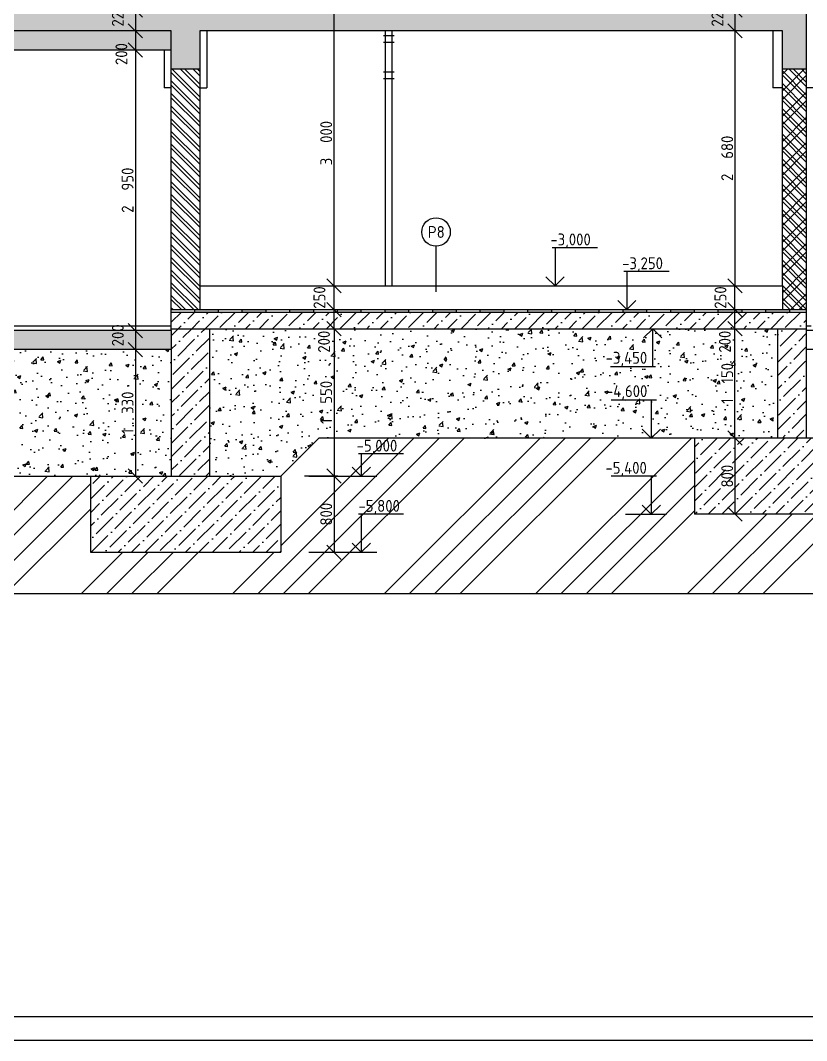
# Model space of a CAD drawing. Extents: x 3792242 to 5145247, y -1546315 to -1031918.
# Drawn here: x 4007631 to 4015889, y -1545690 to -1534967 of the extents above; entities that cross this region are included whole.
import ezdxf

# ---------------------------------------------------------------- set-up
doc = ezdxf.new("R2010")
doc.units = 0
doc.header["$MEASUREMENT"] = 0
doc.layers.get('0').update_dxf_attribs({"linetype": 'CONTINUOUS'})
doc.layers.get('Defpoints').update_dxf_attribs({"color": 61, "linetype": 'CONTINUOUS'})
for name, color, linetype in [('KÓTY', 4, 'CONTINUOUS'), ('MÚRY', 1, 'CONTINUOUS'), ('OKNÁ', 143, 'CONTINUOUS'), ('TENKÁ', 7, 'CONTINUOUS'), ('ŠRAFY', 82, 'CONTINUOUS'), ('šrafy-múry', 8, 'CONTINUOUS')]:
    doc.layers.add(name, color=color, linetype=linetype)
doc.styles.add('STYLE1', font='isocp.shx')
doc.dimstyles.new('STANDARD-50', dxfattribs={"dimtxt": 125, "dimasz": 150, "dimexe": 10, "dimexo": 200, "dimgap": 20, "dimtad": 1, "dimdsep": 46, "dimlunit": 6, "dimtxsty": 'STYLE1', "dimblk1": 'OBLIQUE', "dimblk2": 'OBLIQUE', "dimsah": 1, "dimcen": 2.5, "dimse1": 1, "dimse2": 1, "dimadec": 0, "dimazin": 0, "dimtfac": 1, "dimtmove": 1, "dimatfit": 3, "dimldrblk": 'OBLIQUE', "dimfxl": 1, "dimtolj": 1, "dimtzin": 0, "dimarcsym": 0})
pattern_1 = [(45, (-593193.74, 86.43), (53.0330086, 194.4543648), [250, -50, 0, -50])]
pattern_2 = [(45, (640379.76, 486.43), (53.0330086, 194.4543648), [250, -50, 0, -50])]
pattern_3 = [(50, (-12093286, 626097.15), (358.6300913, -31.3760675), [37.5, -412.5]), (355, (-12093286, 626097.15), (-69.375667, 376.096067), [30, -330]), (100.4514445, (-12093256.12, 626094.53), (289.254423, 344.7199955), [31.870096, -350.571056]), (46.1842, (-12093286, 626197.15), (533.620665, -82.75964), [56.25, -618.75]), (96.6356355, (-12093241.54, 626190.25), (467.330973, 487.0593), [47.805171, -525.85688]), (351.184164, (-12093286, 626197.15), (467.330973, 487.0593), [45, -495]), (21, (-12093236, 626172.15), (298.453526, -201.3094453), [37.5, -412.5]), (326, (-12093236, 626172.15), (121.657666, 362.5750225), [30, -330]), (71.4514447, (-12093211.14, 626155.37), (420.111188, 161.2655764), [31.870095, -350.571056]), (37.5, (-12093286.01, 626097.15), (6.0799277, 166.4469269), [0, -326, 0, -335, 0, -331.25]), (7.5, (-12093286.01, 626097.15), (131.5347687, 197.205856), [0, -191, 0, -318.5, 0, -126.25]), (327.5, (-12093397.51, 626097.15), (266.9112181, -11.2774359), [0, -125, 0, -390, 0, -517.5]), (317.5, (-12093447.5, 626097.15), (291.5930847, 50.052491), [0, -162.5, 0, -259, 0, -367.5])]

# ---------------------------------------------------------------- blocks, each defined once
blk = doc.blocks.new('_OBLIQUE')
at = {"color": 0, "linetype": 'ByBlock'}
blk.add_line((-0.5, -0.5), (0.5, 0.5), dxfattribs=at)
blk = doc.blocks.new('*D52403')
at = {"layer": 'Defpoints', "color": 0}
for p in [(4016402, -1539357), (4015137, -1540157), (4016402, -1540157)]:
    blk.add_point(p, dxfattribs=at)
at = {"layer": 'KÓTY', "color": 0, "lineweight": -2, "ltscale": 0.25}
blk.add_line((4015137, -1539357), (4015137, -1540157), dxfattribs=at)
at = {"layer": 'KÓTY', "color": 0, "linetype": 'ByBlock', "lineweight": -2, "xscale": 150, "yscale": 150, "zscale": 150}
for p, rotation in [((4015137, -1539357), 90), ((4015137, -1540157), 270)]:
    blk.add_blockref('_OBLIQUE', p, dxfattribs=dict(at, rotation=rotation))
at = {"layer": 'KÓTY', "color": 0, "insert": (4015055, -1539757), "char_height": 125, "attachment_point": 5, "rotation": 90, "style": 'STYLE1'}
blk.add_mtext('\\A1;800', dxfattribs=at)
blk = doc.blocks.new('*D52404')
at = {"layer": 'Defpoints', "color": 0}
for p in [(4015137, -1538207), (4015137, -1538207), (4015137, -1539357)]:
    blk.add_point(p, dxfattribs=at)
at = {"layer": 'KÓTY', "color": 0, "lineweight": -2, "ltscale": 0.25}
blk.add_line((4015137, -1539357), (4015137, -1538207), dxfattribs=at)
at = {"layer": 'KÓTY', "color": 0, "linetype": 'ByBlock', "lineweight": -2, "xscale": 150, "yscale": 150, "zscale": 150}
for p, rotation in [((4015137, -1538207), 90), ((4015137, -1539357), 270)]:
    blk.add_blockref('_OBLIQUE', p, dxfattribs=dict(at, rotation=rotation))
at = {"layer": 'KÓTY', "color": 0, "insert": (4015055, -1538782), "char_height": 125, "attachment_point": 5, "rotation": 90, "style": 'STYLE1'}
blk.add_mtext('\\A1;1ﾠ150', dxfattribs=at)
blk = doc.blocks.new('*D52405')
at = {"layer": 'Defpoints', "color": 0}
for p in [(4015137, -1538007), (4015137, -1538007), (4015137, -1538207)]:
    blk.add_point(p, dxfattribs=at)
at = {"layer": 'KÓTY', "color": 0, "lineweight": -2, "ltscale": 0.25}
blk.add_line((4015137, -1538207), (4015137, -1538007), dxfattribs=at)
at = {"layer": 'KÓTY', "color": 0, "linetype": 'ByBlock', "lineweight": -2, "xscale": 150, "yscale": 150, "zscale": 150}
for p, rotation in [((4015137, -1538007), 90), ((4015137, -1538207), 270)]:
    blk.add_blockref('_OBLIQUE', p, dxfattribs=dict(at, rotation=rotation))
at = {"layer": 'KÓTY', "color": 0, "insert": (4015031, -1538344), "char_height": 125, "attachment_point": 5, "rotation": 90, "style": 'STYLE1'}
blk.add_mtext('\\A1;200', dxfattribs=at)
blk = doc.blocks.new('*D52406')
at = {"layer": 'Defpoints', "color": 0}
for p in [(4015137, -1537757), (4015137, -1537757), (4015137, -1538007)]:
    blk.add_point(p, dxfattribs=at)
at = {"layer": 'KÓTY', "color": 0, "lineweight": -2, "ltscale": 0.25}
blk.add_line((4015137, -1538007), (4015137, -1537757), dxfattribs=at)
at = {"layer": 'KÓTY', "color": 0, "linetype": 'ByBlock', "lineweight": -2, "xscale": 150, "yscale": 150, "zscale": 150}
for p, rotation in [((4015137, -1537757), 90), ((4015137, -1538007), 270)]:
    blk.add_blockref('_OBLIQUE', p, dxfattribs=dict(at, rotation=rotation))
at = {"layer": 'KÓTY', "color": 0, "insert": (4014984, -1537880), "char_height": 125, "attachment_point": 5, "rotation": 90, "style": 'STYLE1'}
blk.add_mtext('\\A1;250', dxfattribs=at)
blk = doc.blocks.new('*D52408')
at = {"layer": 'Defpoints', "color": 0}
for p in [(4008839, -1534857), (4008839, -1535077), (4008839, -1535077)]:
    blk.add_point(p, dxfattribs=at)
at = {"layer": 'KÓTY', "color": 0, "lineweight": -2, "ltscale": 0.25}
blk.add_line((4008839, -1534857), (4008839, -1535077), dxfattribs=at)
at = {"layer": 'KÓTY', "color": 0, "linetype": 'ByBlock', "lineweight": -2, "xscale": 150, "yscale": 150, "zscale": 150}
for p, rotation in [((4008839, -1534857), 90), ((4008839, -1535077), 270)]:
    blk.add_blockref('_OBLIQUE', p, dxfattribs=dict(at, rotation=rotation))
at = {"layer": 'KÓTY', "color": 0, "insert": (4008654, -1534917), "char_height": 125, "attachment_point": 5, "rotation": 90, "style": 'STYLE1'}
blk.add_mtext('\\A1;220', dxfattribs=at)
blk = doc.blocks.new('*D52409')
at = {"layer": 'Defpoints', "color": 0}
for p in [(4008839, -1535077), (4008839, -1535277), (4008839, -1535277)]:
    blk.add_point(p, dxfattribs=at)
at = {"layer": 'KÓTY', "color": 0, "lineweight": -2, "ltscale": 0.25}
blk.add_line((4008839, -1535077), (4008839, -1535277), dxfattribs=at)
at = {"layer": 'KÓTY', "color": 0, "linetype": 'ByBlock', "lineweight": -2, "xscale": 150, "yscale": 150, "zscale": 150}
for p, rotation in [((4008839, -1535077), 90), ((4008839, -1535277), 270)]:
    blk.add_blockref('_OBLIQUE', p, dxfattribs=dict(at, rotation=rotation))
at = {"layer": 'KÓTY', "color": 0, "insert": (4008692, -1535321), "char_height": 125, "attachment_point": 5, "rotation": 90, "style": 'STYLE1'}
blk.add_mtext('\\A1;200', dxfattribs=at)
blk = doc.blocks.new('*D52410')
at = {"layer": 'Defpoints', "color": 0}
for p in [(4009216, -1535277), (4008839, -1538227), (4009216, -1538227)]:
    blk.add_point(p, dxfattribs=at)
at = {"layer": 'KÓTY', "color": 0, "lineweight": -2, "ltscale": 0.25}
blk.add_line((4008839, -1535277), (4008839, -1538227), dxfattribs=at)
at = {"layer": 'KÓTY', "color": 0, "linetype": 'ByBlock', "lineweight": -2, "xscale": 150, "yscale": 150, "zscale": 150}
for p, rotation in [((4008839, -1535277), 90), ((4008839, -1538227), 270)]:
    blk.add_blockref('_OBLIQUE', p, dxfattribs=dict(at, rotation=rotation))
at = {"layer": 'KÓTY', "color": 0, "insert": (4008757, -1536752), "char_height": 125, "attachment_point": 5, "rotation": 90, "style": 'STYLE1'}
blk.add_mtext('\\A1;2ﾠ950', dxfattribs=at)
blk = doc.blocks.new('*D52411')
at = {"layer": 'Defpoints', "color": 0}
for p in [(4007793, -1538427), (4007793, -1539757), (4008839, -1539757)]:
    blk.add_point(p, dxfattribs=at)
at = {"layer": 'KÓTY', "color": 0, "lineweight": -2, "ltscale": 0.25}
blk.add_line((4008839, -1538427), (4008839, -1539757), dxfattribs=at)
at = {"layer": 'KÓTY', "color": 0, "linetype": 'ByBlock', "lineweight": -2, "xscale": 150, "yscale": 150, "zscale": 150}
for p, rotation in [((4008839, -1538427), 90), ((4008839, -1539757), 270)]:
    blk.add_blockref('_OBLIQUE', p, dxfattribs=dict(at, rotation=rotation))
at = {"layer": 'KÓTY', "color": 0, "insert": (4008757, -1539092), "char_height": 125, "attachment_point": 5, "rotation": 90, "style": 'STYLE1'}
blk.add_mtext('\\A1;1ﾠ330', dxfattribs=at)
blk = doc.blocks.new('*D52412')
at = {"layer": 'Defpoints', "color": 0}
for p in [(4008839, -1538227), (4008839, -1538427), (4008839, -1538427)]:
    blk.add_point(p, dxfattribs=at)
at = {"layer": 'KÓTY', "color": 0, "lineweight": -2, "ltscale": 0.25}
blk.add_line((4008839, -1538227), (4008839, -1538427), dxfattribs=at)
at = {"layer": 'KÓTY', "color": 0, "linetype": 'ByBlock', "lineweight": -2, "xscale": 150, "yscale": 150, "zscale": 150}
for p, rotation in [((4008839, -1538227), 90), ((4008839, -1538427), 270)]:
    blk.add_blockref('_OBLIQUE', p, dxfattribs=dict(at, rotation=rotation))
at = {"layer": 'KÓTY', "color": 0, "insert": (4008654, -1538277), "char_height": 125, "attachment_point": 5, "rotation": 90, "style": 'STYLE1'}
blk.add_mtext('\\A1;200', dxfattribs=at)
blk = doc.blocks.new('*D52424')
at = {"layer": 'Defpoints', "color": 0}
for p in [(4015137, -1534857), (4015137, -1535077), (4015137, -1535077)]:
    blk.add_point(p, dxfattribs=at)
at = {"layer": 'KÓTY', "color": 0, "lineweight": -2, "ltscale": 0.25}
blk.add_line((4015137, -1534857), (4015137, -1535077), dxfattribs=at)
at = {"layer": 'KÓTY', "color": 0, "linetype": 'ByBlock', "lineweight": -2, "xscale": 150, "yscale": 150, "zscale": 150}
for p, rotation in [((4015137, -1534857), 90), ((4015137, -1535077), 270)]:
    blk.add_blockref('_OBLIQUE', p, dxfattribs=dict(at, rotation=rotation))
at = {"layer": 'KÓTY', "color": 0, "insert": (4014952, -1534917), "char_height": 125, "attachment_point": 5, "rotation": 90, "style": 'STYLE1'}
blk.add_mtext('\\A1;220', dxfattribs=at)
blk = doc.blocks.new('*D52425')
at = {"layer": 'Defpoints', "color": 0}
for p in [(4015636, -1535077), (4015137, -1537757), (4015636, -1537757)]:
    blk.add_point(p, dxfattribs=at)
at = {"layer": 'KÓTY', "color": 0, "lineweight": -2, "ltscale": 0.25}
blk.add_line((4015137, -1535077), (4015137, -1537757), dxfattribs=at)
at = {"layer": 'KÓTY', "color": 0, "linetype": 'ByBlock', "lineweight": -2, "xscale": 150, "yscale": 150, "zscale": 150}
for p, rotation in [((4015137, -1535077), 90), ((4015137, -1537757), 270)]:
    blk.add_blockref('_OBLIQUE', p, dxfattribs=dict(at, rotation=rotation))
at = {"layer": 'KÓTY', "color": 0, "insert": (4015055, -1536417), "char_height": 125, "attachment_point": 5, "rotation": 90, "style": 'STYLE1'}
blk.add_mtext('\\A1;2ﾠ680', dxfattribs=at)
blk = doc.blocks.new('*D52426')
at = {"layer": 'Defpoints', "color": 0}
for p in [(4010579, -1539757), (4010579, -1540557), (4010926, -1540557)]:
    blk.add_point(p, dxfattribs=at)
at = {"layer": 'KÓTY', "color": 0, "lineweight": -2, "ltscale": 0.25}
blk.add_line((4010926, -1539757), (4010926, -1540557), dxfattribs=at)
at = {"layer": 'KÓTY', "color": 0, "linetype": 'ByBlock', "lineweight": -2, "xscale": 150, "yscale": 150, "zscale": 150}
for p, rotation in [((4010926, -1539757), 90), ((4010926, -1540557), 270)]:
    blk.add_blockref('_OBLIQUE', p, dxfattribs=dict(at, rotation=rotation))
at = {"layer": 'KÓTY', "color": 0, "insert": (4010843, -1540157), "char_height": 125, "attachment_point": 5, "rotation": 90, "style": 'STYLE1'}
blk.add_mtext('\\A1;800', dxfattribs=at)
blk = doc.blocks.new('*D52427')
at = {"layer": 'Defpoints', "color": 0}
for p in [(4009879, -1538207), (4009879, -1539757), (4010926, -1539757)]:
    blk.add_point(p, dxfattribs=at)
at = {"layer": 'KÓTY', "color": 0, "lineweight": -2, "ltscale": 0.25}
blk.add_line((4010926, -1538207), (4010926, -1539757), dxfattribs=at)
at = {"layer": 'KÓTY', "color": 0, "linetype": 'ByBlock', "lineweight": -2, "xscale": 150, "yscale": 150, "zscale": 150}
for p, rotation in [((4010926, -1538207), 90), ((4010926, -1539757), 270)]:
    blk.add_blockref('_OBLIQUE', p, dxfattribs=dict(at, rotation=rotation))
at = {"layer": 'KÓTY', "color": 0, "insert": (4010843, -1538982), "char_height": 125, "attachment_point": 5, "rotation": 90, "style": 'STYLE1'}
blk.add_mtext('\\A1;1ﾠ550', dxfattribs=at)
blk = doc.blocks.new('*D52428')
at = {"layer": 'Defpoints', "color": 0}
for p in [(4010926, -1538007), (4010926, -1538007), (4010926, -1538207)]:
    blk.add_point(p, dxfattribs=at)
at = {"layer": 'KÓTY', "color": 0, "lineweight": -2, "ltscale": 0.25}
blk.add_line((4010926, -1538207), (4010926, -1538007), dxfattribs=at)
at = {"layer": 'KÓTY', "color": 0, "linetype": 'ByBlock', "lineweight": -2, "xscale": 150, "yscale": 150, "zscale": 150}
for p, rotation in [((4010926, -1538007), 90), ((4010926, -1538207), 270)]:
    blk.add_blockref('_OBLIQUE', p, dxfattribs=dict(at, rotation=rotation))
at = {"layer": 'KÓTY', "color": 0, "insert": (4010820, -1538344), "char_height": 125, "attachment_point": 5, "rotation": 90, "style": 'STYLE1'}
blk.add_mtext('\\A1;200', dxfattribs=at)
blk = doc.blocks.new('*D52429')
at = {"layer": 'Defpoints', "color": 0}
for p in [(4010926, -1537757), (4010926, -1537757), (4010926, -1538007)]:
    blk.add_point(p, dxfattribs=at)
at = {"layer": 'KÓTY', "color": 0, "lineweight": -2, "ltscale": 0.25}
blk.add_line((4010926, -1538007), (4010926, -1537757), dxfattribs=at)
at = {"layer": 'KÓTY', "color": 0, "linetype": 'ByBlock', "lineweight": -2, "xscale": 150, "yscale": 150, "zscale": 150}
for p, rotation in [((4010926, -1537757), 90), ((4010926, -1538007), 270)]:
    blk.add_blockref('_OBLIQUE', p, dxfattribs=dict(at, rotation=rotation))
at = {"layer": 'KÓTY', "color": 0, "insert": (4010772, -1537880), "char_height": 125, "attachment_point": 5, "rotation": 90, "style": 'STYLE1'}
blk.add_mtext('\\A1;250', dxfattribs=at)
blk = doc.blocks.new('*D52430')
at = {"layer": 'Defpoints', "color": 0}
for p in [(4009866, -1534757), (4010926, -1534757), (4009516, -1537757)]:
    blk.add_point(p, dxfattribs=at)
at = {"layer": 'KÓTY', "color": 0, "lineweight": -2, "ltscale": 0.25}
blk.add_line((4010926, -1537757), (4010926, -1534757), dxfattribs=at)
at = {"layer": 'KÓTY', "color": 0, "linetype": 'ByBlock', "lineweight": -2, "xscale": 150, "yscale": 150, "zscale": 150}
for p, rotation in [((4010926, -1534757), 90), ((4010926, -1537757), 270)]:
    blk.add_blockref('_OBLIQUE', p, dxfattribs=dict(at, rotation=rotation))
at = {"layer": 'KÓTY', "color": 0, "insert": (4010843, -1536257), "char_height": 125, "attachment_point": 5, "rotation": 90, "style": 'STYLE1'}
blk.add_mtext('\\A1;3ﾠ000', dxfattribs=at)

msp = doc.modelspace()

# ---------------------------------------------------------------- hatches: boundary and pattern name
at = {"layer": 'TENKÁ', "ltscale": 0.25}
for points in [[(4009708.437, -1538007.345), (4009458.437, -1538007.345), (4009458.437, -1538032.345), (4009708.437, -1538032.345)], [(4010208.437, -1538007.345), (4009958.437, -1538007.345), (4009958.437, -1538032.345), (4010208.437, -1538032.345)], [(4010708.437, -1538007.345), (4010458.437, -1538007.345), (4010458.437, -1538032.345), (4010708.437, -1538032.345)], [(4011208.437, -1538007.345), (4010958.437, -1538007.345), (4010958.437, -1538032.345), (4011208.437, -1538032.345)], [(4011708.437, -1538007.345), (4011458.437, -1538007.345), (4011458.437, -1538032.345), (4011708.437, -1538032.345)], [(4012208.437, -1538007.345), (4011958.437, -1538007.345), (4011958.437, -1538032.345), (4012208.437, -1538032.345)], [(4012708.437, -1538007.345), (4012458.437, -1538007.345), (4012458.437, -1538032.345), (4012708.437, -1538032.345)], [(4013208.437, -1538007.345), (4012958.437, -1538007.345), (4012958.437, -1538032.345), (4013208.437, -1538032.345)], [(4013708.437, -1538007.345), (4013458.437, -1538007.345), (4013458.437, -1538032.345), (4013708.437, -1538032.345)], [(4014208.437, -1538007.345), (4013958.437, -1538007.345), (4013958.437, -1538032.345), (4014208.437, -1538032.345)], [(4014708.437, -1538007.345), (4014458.437, -1538007.345), (4014458.437, -1538032.345), (4014708.437, -1538032.345)], [(4015208.437, -1538007.345), (4014958.437, -1538007.345), (4014958.437, -1538032.345), (4015208.437, -1538032.345)], [(4015708.437, -1538007.345), (4015458.437, -1538007.345), (4015458.437, -1538032.345), (4015708.437, -1538032.345)]]:
    msp.add_hatch(color=256, dxfattribs=at).paths.add_polyline_path(points)
at = {"layer": 'ŠRAFY'}
h = msp.add_hatch(dxfattribs=at)
h.set_pattern_fill('HEX', color=256, scale=250)
h.set_pattern_definition([(0, (-500303.063, -24536.575), (0, 54.12658774), [31.25, -62.5]), (120, (-500303.063, -24536.575), (-46.875, -27.06329387), [31.25, -62.5]), (60, (-500271.813, -24536.575), (-46.875, 27.06329387), [31.25, -62.5])])
h.paths.add_polyline_path([(4003170.937, -1535077.345), (4003170.937, -1535277.345), (4009215.937, -1535277.345), (4009215.937, -1535077.345)])
h.paths.add_polyline_path([(4008567.259, -1535464.874), (4008567.259, -1535177.276), (4008817.259, -1535177.276), (4008817.259, -1535464.874)], flags=9)
h.paths.add_polyline_path([(4003395.259, -1535521.145), (4003395.259, -1535233.546), (4003645.259, -1535233.546), (4003645.259, -1535521.145)], flags=9)
h = msp.add_hatch(dxfattribs=at)
h.set_pattern_fill('ANSI32', color=256, scale=250, angle=90)
h.set_pattern_definition([(135, (-556656.455, -86790.58), (-66.2912607, -66.2912607), []), (135, (-556656.455, -86746.38), (-66.2912607, -66.2912607), [])])
h.paths.add_polyline_path([(4009215.937, -1535477.345), (4009215.937, -1538007.345), (4009465.937, -1538007.345), (4009515.937, -1538007.345), (4009515.937, -1537957.345), (4009515.937, -1537757.345), (4009515.937, -1536344.11), (4009515.937, -1535477.345)])
h = msp.add_hatch(dxfattribs=at)
h.set_pattern_fill('ANSI32', color=256, scale=250, angle=90)
h.set_pattern_definition([(135, (-431128.74, 31794.12), (-66.2912607, -66.2912607), []), (135, (-431128.74, 31838.31), (-66.2912607, -66.2912607), [])])
h.paths.add_polyline_path([(4015885.937, -1537757.345), (4015885.937, -1538007.345), (4015685.937, -1538007.345), (4015635.937, -1538007.345), (4015635.937, -1537957.345), (4015635.937, -1537757.345), (4015635.937, -1536344.11), (4015635.937, -1535477.345), (4015885.937, -1535477.345)])
h = msp.add_hatch(dxfattribs=at)
h.set_pattern_fill('ANSI32', color=256, scale=500, angle=360)
h.set_pattern_definition([(45, (5196972.22, 3339641.88), (-132.5825215, 132.5825215), []), (45, (5197060.61, 3339641.88), (-132.5825215, 132.5825215), [])])
h.paths.add_polyline_path([(4015635.937, -1538007.345), (4015835.937, -1538007.345), (4015885.937, -1538007.345), (4015885.937, -1537957.345), (4015885.937, -1537757.345), (4015885.937, -1536344.11), (4015885.937, -1535477.345), (4015635.937, -1535477.345), (4015635.937, -1537757.345)])
at = {"layer": 'ŠRAFY', "ltscale": 0.25}
h = msp.add_hatch(dxfattribs=at)
h.set_pattern_fill('ANSI34', color=256, scale=1500)
h.set_pattern_definition([(45, (-546523.7, 886.4), (-795.49513, 795.49513), []), (45, (-546258.6, 886.4), (-795.49513, 795.49513), []), (45, (-545993.4, 886.4), (-795.49513, 795.49513), []), (45, (-545728.2, 886.4), (-795.49513, 795.49513), [])])
h.paths.add_polyline_path([(4043318.594, -1538157.628), (4042625.937, -1539357.345), (4042625.937, -1540157.345), (4038305.937, -1540157.345), (4038305.937, -1539357.345), (4037790.436, -1539357.345), (4035965.937, -1539357.345), (4035965.937, -1540157.345), (4035165.937, -1540157.345), (4035165.937, -1539357.345), (4034317.436, -1539357.345), (4029975.937, -1539357.345), (4029975.937, -1540157.345), (4027775.937, -1540157.345), (4027775.937, -1539357.345), (4024713.436, -1539357.345), (4023555.937, -1539357.345), (4023555.937, -1540157.345), (4021355.937, -1540157.345), (4021355.937, -1539357.345), (4017110.937, -1539357.345), (4017110.937, -1540157.345), (4014710.937, -1540157.345), (4014710.937, -1539357.345), (4014257.437, -1539357.345), (4010765.937, -1539357.345), (4010365.937, -1539757.345), (4010365.937, -1540557.345), (4008365.937, -1540557.345), (4008365.937, -1539757.345), (4004891.758, -1539757.345), (4004045.937, -1539757.345), (4004045.937, -1540557.345), (4001845.937, -1540557.345), (4001845.937, -1539757.345), (3998057.437, -1539757.345), (3997625.937, -1539757.345), (3997625.937, -1540557.345), (3995425.937, -1540557.345), (3995425.937, -1539757.345), (3991447.437, -1539757.345), (3991015.937, -1539757.345), (3991015.937, -1540557.345), (3988815.937, -1540557.345), (3988815.937, -1539757.345), (3986531.759, -1539757.345), (3986460.437, -1539757.345), (3985818.259, -1539757.345), (3985540.937, -1539757.345), (3985540.937, -1540557.345), (3982875.937, -1540557.345), (3982875.937, -1539757.345), (3982320.696, -1538795.639), (3980080.259, -1538902.02), (3980080.259, -1540992.075), (4044248.126, -1540992.075), (4044248.126, -1538158.558)])
h.paths.add_polyline_path([(3985966.937, -1540301.145), (3985966.937, -1540013.546), (3986216.937, -1540013.546), (3986216.937, -1540301.145)], flags=24)
h.paths.add_polyline_path([(3986418.326, -1539982.275), (3986924.675, -1539982.275), (3986924.675, -1540182.324), (3986418.326, -1540182.324)], flags=24)
h.paths.add_polyline_path([(3991405.326, -1539982.275), (3991911.675, -1539982.275), (3991911.675, -1540182.324), (3991405.326, -1540182.324)], flags=24)
h.paths.add_polyline_path([(3998015.326, -1539982.275), (3998521.675, -1539982.275), (3998521.675, -1540182.324), (3998015.326, -1540182.324)], flags=24)
h.paths.add_polyline_path([(4004398.259, -1540301.145), (4004398.259, -1540013.546), (4004648.259, -1540013.546), (4004648.259, -1540301.145)], flags=24)
h.paths.add_polyline_path([(4004849.648, -1539982.275), (4005355.997, -1539982.275), (4005355.997, -1540182.324), (4004849.648, -1540182.324)], flags=24)
h.paths.add_polyline_path([(4013763.826, -1539582.275), (4014282.675, -1539582.275), (4014282.675, -1539782.324), (4013763.826, -1539782.324)], flags=24)
h.paths.add_polyline_path([(4010718.259, -1540301.145), (4010718.259, -1540013.546), (4010968.259, -1540013.546), (4010968.259, -1540301.145)], flags=24)
h.paths.add_polyline_path([(4011150.148, -1539349.275), (4011656.497, -1539349.275), (4011656.497, -1539549.324), (4011150.148, -1539549.324)], flags=24)
h.paths.add_polyline_path([(4011169.648, -1539982.275), (4011675.997, -1539982.275), (4011675.997, -1540182.324), (4011169.648, -1540182.324)], flags=24)
h.paths.add_polyline_path([(4024105.759, -1539901.145), (4024105.759, -1539613.546), (4024355.759, -1539613.546), (4024355.759, -1539901.145)], flags=24)
h.paths.add_polyline_path([(4024588.326, -1539582.275), (4025107.175, -1539582.275), (4025107.175, -1539782.324), (4024588.326, -1539782.324)], flags=24)
h.paths.add_polyline_path([(4033823.826, -1539582.275), (4034342.675, -1539582.275), (4034342.675, -1539782.324), (4033823.826, -1539782.324)], flags=24)
h.paths.add_polyline_path([(4034431.937, -1539901.145), (4034431.937, -1539613.546), (4034681.937, -1539613.546), (4034681.937, -1539901.145)], flags=24)
h.paths.add_polyline_path([(4037296.826, -1539582.275), (4037815.675, -1539582.275), (4037815.675, -1539782.324), (4037296.826, -1539782.324)], flags=24)
h = msp.add_hatch(dxfattribs=at)
h.set_pattern_fill('AR-CONC', color=256, scale=50)
h.set_pattern_definition(pattern_3)
h.paths.add_polyline_path([(4009615.937, -1538207.345), (4009615.937, -1539757.345), (4010365.937, -1539757.345), (4010765.937, -1539357.345), (4014710.937, -1539357.345), (4015585.937, -1539357.345), (4015585.937, -1538207.345)])
h.paths.add_polyline_path([(4013765.975, -1538425.97), (4014284.823, -1538425.97), (4014284.823, -1538626.019), (4013765.975, -1538626.019)], flags=24)
h.paths.add_polyline_path([(4014906.437, -1538487.874), (4014906.437, -1538200.276), (4015156.437, -1538200.276), (4015156.437, -1538487.874)], flags=9)
h.paths.add_polyline_path([(4014967.352, -1538988.551), (4014967.352, -1538901.051), (4015142.352, -1538901.051), (4015142.352, -1538988.551)], flags=24)
h.paths.add_polyline_path([(4014967.261, -1538926.051), (4014967.261, -1538813.667), (4015142.039, -1538813.667), (4015142.039, -1538926.051)], flags=24)
h.paths.add_polyline_path([(4014967.302, -1538838.738), (4014967.302, -1538576.14), (4015142.401, -1538576.14), (4015142.401, -1538838.738)], flags=24)
h.paths.add_polyline_path([(4013769.78, -1538775.97), (4014288.628, -1538775.97), (4014288.628, -1538976.019), (4013769.78, -1538976.019)], flags=24)
h.paths.add_polyline_path([(4010755.674, -1539201.051), (4010755.674, -1539113.551), (4010930.674, -1539113.551), (4010930.674, -1539201.051)], flags=24)
h.paths.add_polyline_path([(4010755.583, -1539138.551), (4010755.583, -1539026.167), (4010930.361, -1539026.167), (4010930.361, -1539138.551)], flags=24)
h.paths.add_polyline_path([(4010755.625, -1539051.238), (4010755.625, -1538763.64), (4010930.723, -1538763.64), (4010930.723, -1539051.238)], flags=24)
h.paths.add_polyline_path([(4010694.759, -1538487.874), (4010694.759, -1538200.276), (4010944.759, -1538200.276), (4010944.759, -1538487.874)], flags=9)
h = msp.add_hatch(dxfattribs=at)
h.set_pattern_fill('AR-CONC', color=256, scale=50)
h.set_pattern_definition(pattern_3)
h.paths.add_polyline_path([(4003195.937, -1538427.345), (4003195.937, -1539757.345), (4008365.937, -1539757.345), (4009215.937, -1539757.345), (4009215.937, -1538427.345)])
h.paths.add_polyline_path([(4004435.674, -1539311.051), (4004435.674, -1539223.551), (4004610.674, -1539223.551), (4004610.674, -1539311.051)], flags=24)
h.paths.add_polyline_path([(4004435.583, -1539248.551), (4004435.583, -1539136.167), (4004610.361, -1539136.167), (4004610.361, -1539248.551)], flags=24)
h.paths.add_polyline_path([(4004435.625, -1539161.238), (4004435.625, -1538873.64), (4004610.723, -1538873.64), (4004610.723, -1539161.238)], flags=24)
h.paths.add_polyline_path([(4004830.148, -1539182.275), (4005336.497, -1539182.275), (4005336.497, -1539382.324), (4004830.148, -1539382.324)], flags=24)
h.paths.add_polyline_path([(4008669.352, -1539311.051), (4008669.352, -1539223.551), (4008844.352, -1539223.551), (4008844.352, -1539311.051)], flags=24)
h.paths.add_polyline_path([(4008669.261, -1539248.551), (4008669.261, -1539136.167), (4008844.039, -1539136.167), (4008844.039, -1539248.551)], flags=24)
h.paths.add_polyline_path([(4008669.302, -1539161.238), (4008669.302, -1538873.64), (4008844.401, -1538873.64), (4008844.401, -1539161.238)], flags=24)
at = {"layer": 'šrafy-múry'}
h = msp.add_hatch(dxfattribs=at)
h.set_pattern_fill('ANSI36', color=253, scale=800, angle=360)
h.set_pattern_definition([(45, (226757.26, 886.43), (53.0330086, 194.4543648), [250, -50, 0, -50])])
h.paths.add_polyline_path([(3982965.937, -1535077.345), (3983075.937, -1535077.345), (3983075.937, -1535727.345), (3983325.937, -1535727.345), (3983325.937, -1535527.345), (3983325.937, -1535077.345), (3984540.937, -1535077.345), (3984540.937, -1535477.345), (3984840.937, -1535477.345), (3984840.937, -1535077.345), (3989690.937, -1535077.345), (3989690.937, -1535277.345), (3989690.937, -1535677.345), (3990140.937, -1535677.345), (3990140.937, -1535277.345), (3990140.937, -1535077.345), (3996300.937, -1535077.345), (3996300.937, -1535277.345), (3996300.937, -1535677.345), (3996750.937, -1535677.345), (3996750.937, -1535277.345), (3996750.937, -1535077.345), (4002720.937, -1535077.345), (4002720.937, -1535277.345), (4002720.937, -1535677.345), (4003170.937, -1535677.345), (4003170.937, -1535277.345), (4003170.937, -1535077.345), (4009215.937, -1535077.345), (4009215.937, -1535277.345), (4009215.937, -1535477.345), (4009515.937, -1535477.345), (4009515.937, -1535077.345), (4015635.937, -1535077.345), (4015635.937, -1535477.345), (4015885.937, -1535477.345), (4015885.937, -1534857.345), (3984540.937, -1534857.345), (3984540.937, -1534907.345), (3982965.937, -1534907.345)])
h.paths.add_polyline_path([(4014827.437, -1535060.394), (4014827.437, -1534772.796), (4015077.437, -1534772.796), (4015077.437, -1535060.394)], flags=9)
h.paths.add_polyline_path([(3984861.437, -1535060.394), (3984861.437, -1534772.796), (3985111.437, -1534772.796), (3985111.437, -1535060.394)], flags=9)
h.paths.add_polyline_path([(3985306.437, -1535061.145), (3985306.437, -1534773.546), (3985556.437, -1534773.546), (3985556.437, -1535061.145)], flags=9)
h.paths.add_polyline_path([(3995560.937, -1535060.394), (3995560.937, -1534772.796), (3995810.937, -1534772.796), (3995810.937, -1535060.394)], flags=9)
h.paths.add_polyline_path([(4008529.437, -1535060.394), (4008529.437, -1534772.796), (4008779.437, -1534772.796), (4008779.437, -1535060.394)], flags=9)
h.paths.add_polyline_path([(4003737.759, -1535061.145), (4003737.759, -1534773.546), (4003987.759, -1534773.546), (4003987.759, -1535061.145)], flags=9)
h.paths.add_polyline_path([(4003292.759, -1535060.394), (4003292.759, -1534772.796), (4003542.759, -1534772.796), (4003542.759, -1535060.394)], flags=9)
h = msp.add_hatch(dxfattribs=at)
h.set_pattern_fill('ANSI36', color=253, scale=800, angle=360)
h.set_pattern_definition(pattern_2)
h.paths.add_polyline_path([(4015708.437, -1538032.345), (4015458.437, -1538032.345), (4015208.437, -1538032.345), (4014958.437, -1538032.345), (4014708.437, -1538032.345), (4014458.437, -1538032.345), (4014208.437, -1538032.345), (4013958.437, -1538032.345), (4013708.437, -1538032.345), (4013458.437, -1538032.345), (4013208.437, -1538032.345), (4012958.437, -1538032.345), (4012708.437, -1538032.345), (4012458.437, -1538032.345), (4012208.437, -1538032.345), (4011958.437, -1538032.345), (4011708.437, -1538032.345), (4011458.437, -1538032.345), (4011208.437, -1538032.345), (4010958.437, -1538032.345), (4010708.437, -1538032.345), (4010458.437, -1538032.345), (4010208.437, -1538032.345), (4009958.437, -1538032.345), (4009708.437, -1538032.345), (4009458.437, -1538032.345), (4009215.937, -1538032.345), (4009215.937, -1538207.345), (4009615.937, -1538207.345), (4014272.437, -1538207.345), (4015585.937, -1538207.345), (4015885.937, -1538207.345), (4015885.937, -1538032.345)])
h = msp.add_hatch(dxfattribs=at)
h.set_pattern_fill('ANSI36', color=253, scale=800, angle=360)
h.set_pattern_definition(pattern_1)
h.paths.add_polyline_path([(3984440.937, -1538427.345), (3984940.937, -1538427.345), (3989665.937, -1538427.345), (3990165.937, -1538427.345), (3994590.759, -1538427.345), (3996275.937, -1538427.345), (3996775.937, -1538427.345), (4002695.937, -1538427.345), (4003195.937, -1538427.345), (4009215.937, -1538427.345), (4009215.937, -1538227.345), (4005729.261, -1538227.345), (4003095.937, -1538227.345), (4002795.937, -1538227.345), (3996675.937, -1538227.345), (3996375.937, -1538227.345), (3994553.904, -1538227.345), (3994148.761, -1538227.345), (3990065.937, -1538227.345), (3989990.937, -1538227.345), (3989940.937, -1538227.345), (3989765.937, -1538227.345), (3984840.937, -1538227.345), (3984540.937, -1538227.345), (3983375.937, -1538227.345), (3983325.937, -1538227.345), (3983325.937, -1538247.345), (3983325.937, -1538427.345), (3983475.937, -1538427.345)])
h.paths.add_polyline_path([(3985864.437, -1538420.394), (3985864.437, -1538132.796), (3986114.437, -1538132.796), (3986114.437, -1538420.394)], flags=9)
h.paths.add_polyline_path([(3995560.937, -1538420.394), (3995560.937, -1538132.796), (3995810.937, -1538132.796), (3995810.937, -1538420.394)], flags=9)
h.paths.add_polyline_path([(4004295.759, -1538420.394), (4004295.759, -1538132.796), (4004545.759, -1538132.796), (4004545.759, -1538420.394)], flags=9)
h.paths.add_polyline_path([(3990262.759, -1538420.394), (3990262.759, -1538132.796), (3990512.759, -1538132.796), (3990512.759, -1538420.394)], flags=9)
h = msp.add_hatch(dxfattribs=at)
h.set_pattern_fill('ANSI36', color=253, scale=800, angle=360)
h.set_pattern_definition(pattern_2)
h.paths.add_polyline_path([(4009215.937, -1538207.345), (4009215.937, -1538227.345), (4009215.937, -1538427.345), (4009215.937, -1539757.345), (4009615.937, -1539757.345), (4009615.937, -1538207.345)])
h = msp.add_hatch(dxfattribs=at)
h.set_pattern_fill('ANSI36', color=253, scale=800, angle=360)
h.set_pattern_definition(pattern_2)
h.paths.add_polyline_path([(4015885.937, -1539357.345), (4015885.937, -1538427.345), (4015885.937, -1538227.345), (4015885.937, -1538207.345), (4015585.937, -1538207.345), (4015585.937, -1539357.345)])
h = msp.add_hatch(dxfattribs=at)
h.set_pattern_fill('ANSI36', color=253, scale=800, angle=360)
h.set_pattern_definition(pattern_1)
h.paths.add_polyline_path([(4017110.937, -1540157.345), (4017110.937, -1539357.345), (4014710.937, -1539357.345), (4014710.937, -1540157.345)])
h.paths.add_polyline_path([(4014929.937, -1539901.145), (4014929.937, -1539613.546), (4015179.937, -1539613.546), (4015179.937, -1539901.145)], flags=24)
h = msp.add_hatch(dxfattribs=at)
h.set_pattern_fill('ANSI36', color=253, scale=800, angle=360)
h.set_pattern_definition(pattern_1)
h.paths.add_polyline_path([(4009215.937, -1539757.345), (4008365.937, -1539757.345), (4008365.937, -1540557.345), (4010365.937, -1540557.345), (4010365.937, -1539757.345), (4009615.937, -1539757.345)])

# ---------------------------------------------------------------- linework, layer by layer
at = {"color": 253}
for p, q in [((4003095.937, -1538177.345), (4009215.937, -1538177.345)), ((4015885.937, -1538177.345), (4015935.937, -1538177.345)), ((4010365.937, -1539757.345), (4010765.937, -1539357.345)), ((4014710.937, -1539357.345), (4010765.937, -1539357.345)), ((3985540.937, -1539757.345), (4008365.937, -1539757.345))]:
    msp.add_line(p, q, dxfattribs=at)
at = {"layer": 'Defpoints'}
msp.add_line((3980080.259, -1540992.075), (4044248.126, -1540992.075), dxfattribs=at)
at = {"layer": 'KÓTY', "ltscale": 0.25}
msp.add_line((4010964.162, -1539757.345), (4010614.162, -1539757.345), dxfattribs=at)
at = {"layer": 'KÓTY'}
for p, q in [((4010660.259, -1539757.345), (4011373.759, -1539757.345)), ((4013986.437, -1540157.345), (4014417.937, -1540157.345)), ((4010660.259, -1540557.345), (4011373.759, -1540557.345))]:
    msp.add_line(p, q, dxfattribs=at)
at = {"layer": 'MÚRY'}
for p, q in [((4015635.937, -1535077.345), (4009515.937, -1535077.345)), ((4009515.937, -1535077.345), (4009515.937, -1537757.345)), ((4015635.937, -1537757.345), (4015635.937, -1535077.345)), ((4003170.937, -1535277.345), (4009215.937, -1535277.345)), ((4009215.937, -1538227.345), (4009215.937, -1535277.345)), ((4016285.937, -1535677.345), (4015885.937, -1535677.345)), ((4015885.937, -1535677.345), (4015885.937, -1538227.345)), ((4009515.937, -1537757.345), (4015635.937, -1537757.345)), ((4009215.937, -1538227.345), (3983325.937, -1538227.345)), ((4035365.937, -1538227.345), (4015885.937, -1538227.345))]:
    msp.add_line(p, q, dxfattribs=at)
at = {"layer": 'OKNÁ', "ltscale": 0.25}
for p, q in [((4011465.937, -1537757.345), (4011465.937, -1535077.345)), ((4011535.937, -1537757.345), (4011535.937, -1535077.345)), ((4011445.937, -1535127.345), (4011555.937, -1535127.345)), ((4011445.937, -1535197.345), (4011555.937, -1535197.345)), ((4011445.937, -1535507.345), (4011555.937, -1535507.345)), ((4011445.937, -1535577.345), (4011555.937, -1535577.345)), ((4011996.937, -1537818.913), (4011996.937, -1537341.237))]:
    msp.add_line(p, q, dxfattribs=at)
msp.add_circle((4011996.937, -1537191.237), 150, dxfattribs=at)
at = {"layer": 'TENKÁ'}
for p, q in [((4015885.937, -1534757.345), (4015885.937, -1535677.345)), ((4009215.937, -1535077.345), (4003170.937, -1535077.345)), ((4009215.937, -1535277.345), (4009215.937, -1535077.345)), ((4009590.937, -1535077.345), (4009590.937, -1535677.345)), ((4015535.937, -1535077.345), (4015535.937, -1535677.345)), ((4009140.937, -1535277.345), (4009140.937, -1535677.345)), ((4009140.937, -1535277.345), (4009140.937, -1535677.345)), ((4009590.937, -1535277.345), (4009590.937, -1535677.345)), ((4015535.937, -1535277.345), (4015535.937, -1535677.345)), ((4009215.937, -1535477.345), (4009515.937, -1535477.345)), ((4015635.937, -1535477.345), (4015885.937, -1535477.345)), ((4009215.937, -1535677.345), (4009140.937, -1535677.345)), ((4009515.937, -1535677.345), (4009590.937, -1535677.345)), ((4015635.937, -1535677.345), (4015535.937, -1535677.345)), ((4009515.937, -1537757.345), (4009515.937, -1538007.345)), ((4015635.937, -1537757.345), (4015635.937, -1538007.345)), ((4009215.937, -1538007.345), (4015885.937, -1538007.345)), ((4009215.937, -1538207.345), (4015885.937, -1538207.345)), ((4009615.937, -1538207.345), (4009615.937, -1539757.345)), ((4015585.937, -1539357.345), (4015585.937, -1538207.345)), ((4009215.937, -1538227.345), (4009215.937, -1539757.345)), ((4015885.937, -1538227.345), (4015885.937, -1539357.345)), ((4009215.937, -1538427.345), (3983075.937, -1538427.345)), ((4035365.937, -1538427.345), (4015885.937, -1538427.345)), ((4014710.937, -1539357.345), (4014710.937, -1540157.345)), ((4017110.937, -1539357.345), (4014710.937, -1539357.345)), ((4008365.937, -1539757.345), (4008365.937, -1540557.345)), ((4008365.937, -1539757.345), (4010365.937, -1539757.345)), ((4010365.937, -1539757.345), (4010365.937, -1540557.345)), ((4017110.937, -1540157.345), (4014710.937, -1540157.345)), ((4008365.937, -1540557.345), (4010365.937, -1540557.345))]:
    msp.add_line(p, q, dxfattribs=at)
at = {"layer": 'TENKÁ', "linetype": 'ByBlock', "ltscale": 0.25}
for p, q in [((4013691.242, -1537357.345), (4013217.343, -1537357.345)), ((4013246.937, -1537357.345), (4013246.937, -1537757.345)), ((4013246.937, -1537757.345), (4013151.478, -1537661.886)), ((4013246.937, -1537757.345), (4013342.396, -1537661.886)), ((4014444.742, -1537607.345), (4013970.843, -1537607.345)), ((4014000.437, -1537607.345), (4014000.437, -1538007.345)), ((4014000.437, -1538007.345), (4013904.978, -1537911.886)), ((4014000.437, -1538007.345), (4014095.896, -1537911.886)), ((4014272.437, -1538207.345), (4014176.978, -1538302.805)), ((4014272.437, -1538207.345), (4014367.896, -1538302.805)), ((4014272.437, -1538607.345), (4014272.437, -1538207.345)), ((4014301.742, -1538607.345), (4013827.843, -1538607.345)), ((4014311.242, -1538957.345), (4013837.343, -1538957.345)), ((4014257.437, -1538957.345), (4014257.437, -1539357.346)), ((4014257.437, -1539357.346), (4014161.978, -1539261.886)), ((4014257.437, -1539357.346), (4014352.896, -1539261.886)), ((4011656.064, -1539524.345), (4011182.166, -1539524.345)), ((4011211.759, -1539524.345), (4011211.759, -1539757.345)), ((4011211.759, -1539757.345), (4011116.3, -1539661.886)), ((4011211.759, -1539757.345), (4011307.218, -1539661.886)), ((4014311.242, -1539757.345), (4013837.343, -1539757.345)), ((4014257.437, -1539757.345), (4014257.437, -1540157.345)), ((4014257.437, -1540157.345), (4014161.978, -1540061.886)), ((4014257.437, -1540157.345), (4014352.896, -1540061.886)), ((4011656.064, -1540157.345), (4011182.166, -1540157.345)), ((4011211.759, -1540157.345), (4011211.759, -1540557.345)), ((4011211.759, -1540557.345), (4011116.3, -1540461.886)), ((4011211.759, -1540557.345), (4011307.218, -1540461.886))]:
    msp.add_line(p, q, dxfattribs=at)
at = {"layer": 'TENKÁ', "ltscale": 0.25}
for p, q in [((4009215.937, -1538032.345), (4015885.937, -1538032.345)), ((4009458.437, -1538007.345), (4009458.437, -1538032.345)), ((4009708.437, -1538007.345), (4009708.437, -1538032.345)), ((4009958.437, -1538007.345), (4009958.437, -1538032.345)), ((4010208.437, -1538007.345), (4010208.437, -1538032.345)), ((4010458.437, -1538007.345), (4010458.437, -1538032.345)), ((4010708.437, -1538007.345), (4010708.437, -1538032.345)), ((4010958.437, -1538007.345), (4010958.437, -1538032.345)), ((4011208.437, -1538007.345), (4011208.437, -1538032.345)), ((4011458.437, -1538007.345), (4011458.437, -1538032.345)), ((4011708.437, -1538007.345), (4011708.437, -1538032.345)), ((4011958.437, -1538007.345), (4011958.437, -1538032.345)), ((4012208.437, -1538007.345), (4012208.437, -1538032.345)), ((4012458.437, -1538007.345), (4012458.437, -1538032.345)), ((4012708.437, -1538007.345), (4012708.437, -1538032.345)), ((4012958.437, -1538007.345), (4012958.437, -1538032.345)), ((4013208.437, -1538007.345), (4013208.437, -1538032.345)), ((4013458.437, -1538007.345), (4013458.437, -1538032.345)), ((4013708.437, -1538007.345), (4013708.437, -1538032.345)), ((4013958.437, -1538007.345), (4013958.437, -1538032.345)), ((4014208.437, -1538007.345), (4014208.437, -1538032.345)), ((4014458.437, -1538007.345), (4014458.437, -1538032.345)), ((4014708.437, -1538007.345), (4014708.437, -1538032.345)), ((4014958.437, -1538007.345), (4014958.437, -1538032.345)), ((4015208.437, -1538007.345), (4015208.437, -1538032.345)), ((4015458.437, -1538007.345), (4015458.437, -1538032.345)), ((4015708.437, -1538007.345), (4015708.437, -1538032.345))]:
    msp.add_line(p, q, dxfattribs=at)
at = {"layer": 'TENKÁ', "color": 7}
for p, q in [((4054748.126, -1545439.552), (3979420.467, -1545439.552)), ((4054998.126, -1545689.552), (3979170.467, -1545689.552))]:
    msp.add_line(p, q, dxfattribs=at)

# ---------------------------------------------------------------- texts
at = {"layer": 'TENKÁ', "ltscale": 0.25, "style": 'STYLE1'}
for s, p in [('P8', (4011911.132, -1537253.415)), ('-3,000', (4013197.826, -1537332.324)), ('-3,250', (4013951.326, -1537582.324)), ('-3,450', (4013778.475, -1538576.019)), ('-4,600', (4013782.28, -1538926.019)), ('-5,000', (4011162.648, -1539499.324)), ('-5,400', (4013776.326, -1539732.324)), ('-5,800', (4011182.148, -1540132.324))]:
    msp.add_text(s, height=125, dxfattribs=at).set_placement(p)

# ---------------------------------------------------------------- dimensions: what is measured, and where the dimension line sits
at = {"layer": 'KÓTY', "ltscale": 0.25}
for base, p1, p2, picture, middle in [((4008839.437, -1535077.345), (4008839.437, -1534857.345), (4008839.437, -1535077.345), '*D52408', (4008654.437, -1534916.595)), ((4010925.759, -1534757.345), (4009515.937, -1537757.345), (4009865.937, -1534757.345), '*D52430', (4010843.216, -1536257.345)), ((4015137.437, -1535077.345), (4015137.437, -1534857.345), (4015137.437, -1535077.345), '*D52424', (4014952.437, -1534916.595)), ((4015137.437, -1537757.345), (4015635.937, -1535077.345), (4015635.937, -1537757.345), '*D52425', (4015054.894, -1536417.345)), ((4008839.437, -1538227.345), (4009215.937, -1535277.345), (4009215.937, -1538227.345), '*D52410', (4008756.894, -1536752.345)), ((4008839.437, -1538427.345), (4008839.437, -1538227.345), (4008839.437, -1538427.345), '*D52412', (4008654.437, -1538276.595)), ((4010925.759, -1539757.345), (4009879.259, -1538207.345), (4009879.259, -1539757.345), '*D52427', (4010843.216, -1538982.345)), ((4015137.437, -1538207.345), (4015137.437, -1539357.345), (4015137.437, -1538207.345), '*D52404', (4015054.894, -1538782.345)), ((4008839.437, -1539757.345), (4007792.937, -1538427.345), (4007792.937, -1539757.345), '*D52411', (4008756.894, -1539092.345)), ((4015137.437, -1540157.345), (4016402.437, -1539357.345), (4016402.437, -1540157.345), '*D52403', (4015054.937, -1539757.345)), ((4010925.759, -1540557.345), (4010579.259, -1539757.345), (4010579.259, -1540557.345), '*D52426', (4010843.259, -1540157.345))]:
    dim = msp.add_linear_dim(base=base, p1=p1, p2=p2, angle=90, dimstyle='STANDARD-50', override={"dimtxsty": 'STYLE1', "dimldrblk": 'OBLIQUE'}, dxfattribs=at)
    dim.commit()
    dim.dimension.update_dxf_attribs({"geometry": picture, "text_midpoint": middle})
for base, p1, p2, picture, middle in [((4008839.437, -1535277.345), (4008839.437, -1535077.345), (4008839.437, -1535277.345), '*D52409', (4008774.759, -1535321.075)), ((4010925.759, -1537757.345), (4010925.759, -1538007.345), (4010925.759, -1537757.345), '*D52429', (4010854.759, -1537880.075)), ((4015137.437, -1537757.345), (4015137.437, -1538007.345), (4015137.437, -1537757.345), '*D52406', (4015066.437, -1537880.075)), ((4010925.759, -1538007.345), (4010925.759, -1538207.345), (4010925.759, -1538007.345), '*D52428', (4010902.259, -1538344.075)), ((4015137.437, -1538007.345), (4015137.437, -1538207.345), (4015137.437, -1538007.345), '*D52405', (4015113.937, -1538344.075))]:
    dim = msp.add_linear_dim(base=base, p1=p1, p2=p2, angle=90, dimstyle='STANDARD-50', override={"dimtxsty": 'STYLE1', "dimldrblk": 'OBLIQUE'}, dxfattribs=at)
    dim.commit()
    dim.dimension.update_dxf_attribs({"geometry": picture, "text_midpoint": middle, "dimtype": 160})

doc.saveas('drawing.dxf')
